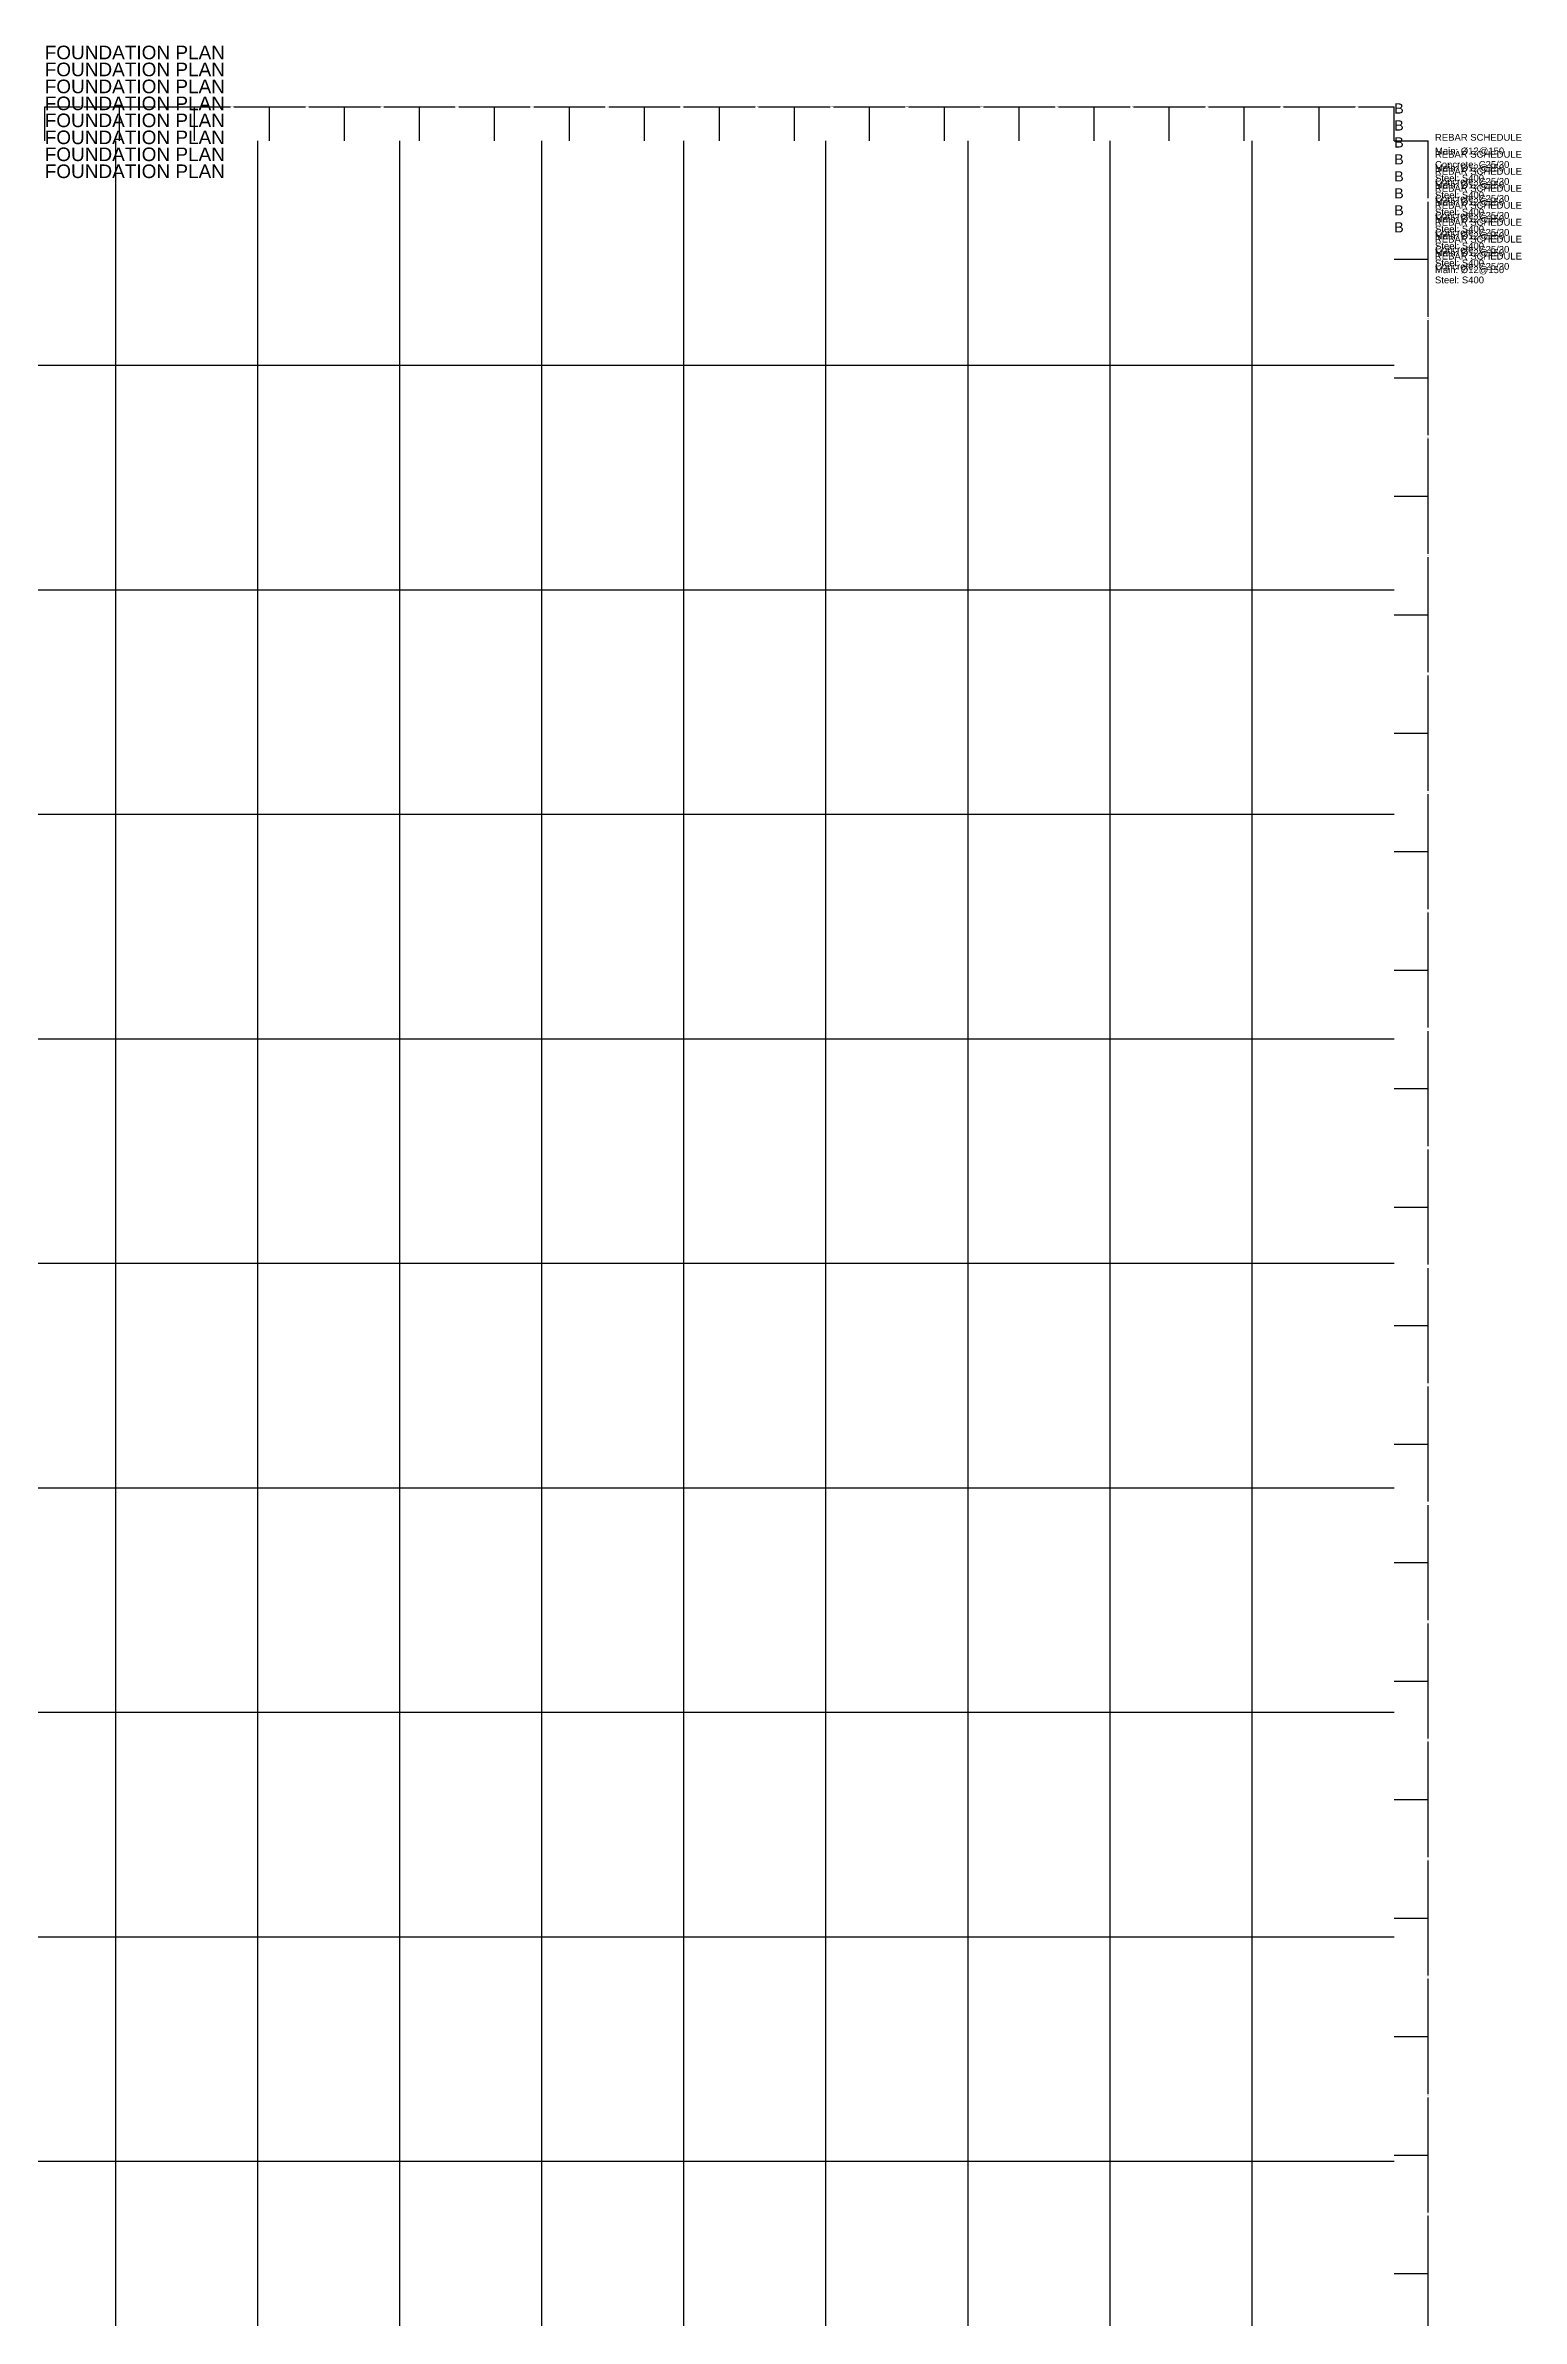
# Model space of a CAD drawing. Header units: inches. Extents: x -5298 to 11252, y 8210 to 22495.
# Drawn here: x 8485 to 10658, y 14578 to 17925 of the extents above; entities that cross this region are included whole.
import ezdxf

# ---------------------------------------------------------------- set-up
doc = ezdxf.new("R2010")
doc.units = ezdxf.units.IN
doc.header["$LTSCALE"] = 11
doc.header["$MEASUREMENT"] = 0
doc.layers.get('Defpoints').update_dxf_attribs({"color": 40})
for name, color, linetype in [('BEAM', 3, 'Continuous'), ('dim', 3, 'Continuous'), ('TXT', 4, 'Continuous')]:
    doc.layers.add(name, color=color, linetype=linetype)
doc.styles.get("Standard").update_dxf_attribs({"font": 'arial.ttf'})
doc.dimstyles.get("Standard").update_dxf_attribs({"dimtxt": 2.5, "dimasz": 2.5, "dimexe": 1.25, "dimexo": 0.625, "dimtad": 1, "dimtxsty": 'Standard', "dimcen": 2.5, "dimazin": 3, "dimtfac": 1, "dimtmove": 0, "dimatfit": 3})

# ---------------------------------------------------------------- blocks, each defined once
blk = doc.blocks.new('_CLOSEDFILLED')
at = {"color": 0, "linetype": 'BYBLOCK'}
blk.add_solid([(-1, 0), (0, 0), (-1, 0)], dxfattribs=at)
blk = doc.blocks.new('*D55')
at = {"color": 2}
for p, q in [((8483.5, 17785.2), (8483.5, 17835.2)), ((8483.8, 17835.2), (8536.2, 17835.2)), ((8541.2, 17835.2), (8593.7, 17835.2)), ((8593.9, 17785.2), (8593.9, 17835.2))]:
    blk.add_line(p, q, dxfattribs=at)
at = {"layer": 'Defpoints'}
for p in [(8483.5, 17835.2), (8483.5, 17785.2), (8593.9, 17785.2)]:
    blk.add_point(p, dxfattribs=at)
at = {"layer": 'dim', "color": 2, "xscale": 0.25, "yscale": 0.25, "rotation": 180}
blk.add_blockref('_CLOSEDFILLED', (8483.5, 17835.2), dxfattribs=at)
at = {"layer": 'dim', "color": 2, "xscale": 0.25, "yscale": 0.25}
blk.add_blockref('_CLOSEDFILLED', (8593.9, 17835.2), dxfattribs=at)
at = {"layer": 'dim', "color": 0, "insert": (8538.7, 17835.2), "char_height": 1, "attachment_point": 5}
blk.add_mtext('110,4', dxfattribs=at)
blk = doc.blocks.new('*D56')
at = {"color": 2}
for p, q in [((8593.9, 17785.2), (8593.9, 17835.2)), ((8594.2, 17835.2), (8646.6, 17835.2)), ((8651.6, 17835.2), (8704.1, 17835.2)), ((8704.3, 17785.2), (8704.3, 17835.2))]:
    blk.add_line(p, q, dxfattribs=at)
at = {"layer": 'Defpoints'}
for p in [(8593.9, 17835.2), (8593.9, 17785.2), (8704.3, 17785.2)]:
    blk.add_point(p, dxfattribs=at)
at = {"layer": 'dim', "color": 2, "xscale": 0.25, "yscale": 0.25, "rotation": 180}
blk.add_blockref('_CLOSEDFILLED', (8593.9, 17835.2), dxfattribs=at)
at = {"layer": 'dim', "color": 2, "xscale": 0.25, "yscale": 0.25}
blk.add_blockref('_CLOSEDFILLED', (8704.3, 17835.2), dxfattribs=at)
at = {"layer": 'dim', "color": 0, "insert": (8649.1, 17835.2), "char_height": 1, "attachment_point": 5}
blk.add_mtext('110,4', dxfattribs=at)
blk = doc.blocks.new('*D57')
at = {"color": 2}
for p, q in [((8704.3, 17785.2), (8704.3, 17835.2)), ((8704.6, 17835.2), (8757, 17835.2)), ((8762, 17835.2), (8814.5, 17835.2)), ((8814.7, 17785.2), (8814.7, 17835.2))]:
    blk.add_line(p, q, dxfattribs=at)
at = {"layer": 'Defpoints'}
for p in [(8704.3, 17835.2), (8704.3, 17785.2), (8814.7, 17785.2)]:
    blk.add_point(p, dxfattribs=at)
at = {"layer": 'dim', "color": 2, "xscale": 0.25, "yscale": 0.25, "rotation": 180}
blk.add_blockref('_CLOSEDFILLED', (8704.3, 17835.2), dxfattribs=at)
at = {"layer": 'dim', "color": 2, "xscale": 0.25, "yscale": 0.25}
blk.add_blockref('_CLOSEDFILLED', (8814.7, 17835.2), dxfattribs=at)
at = {"layer": 'dim', "color": 0, "insert": (8759.5, 17835.2), "char_height": 1, "attachment_point": 5}
blk.add_mtext('110,4', dxfattribs=at)
blk = doc.blocks.new('*D58')
at = {"color": 2}
for p, q in [((8814.7, 17785.2), (8814.7, 17835.2)), ((8815, 17835.2), (8867.4, 17835.2)), ((8872.4, 17835.2), (8924.9, 17835.2)), ((8925.1, 17785.2), (8925.1, 17835.2))]:
    blk.add_line(p, q, dxfattribs=at)
at = {"layer": 'Defpoints'}
for p in [(8814.7, 17835.2), (8814.7, 17785.2), (8925.1, 17785.2)]:
    blk.add_point(p, dxfattribs=at)
at = {"layer": 'dim', "color": 2, "xscale": 0.25, "yscale": 0.25, "rotation": 180}
blk.add_blockref('_CLOSEDFILLED', (8814.7, 17835.2), dxfattribs=at)
at = {"layer": 'dim', "color": 2, "xscale": 0.25, "yscale": 0.25}
blk.add_blockref('_CLOSEDFILLED', (8925.1, 17835.2), dxfattribs=at)
at = {"layer": 'dim', "color": 0, "insert": (8869.9, 17835.2), "char_height": 1, "attachment_point": 5}
blk.add_mtext('110,4', dxfattribs=at)
blk = doc.blocks.new('*D59')
at = {"color": 2}
for p, q in [((8925.1, 17785.2), (8925.1, 17835.2)), ((8925.4, 17835.2), (8977.8, 17835.2)), ((8982.8, 17835.2), (9035.3, 17835.2)), ((9035.5, 17785.2), (9035.5, 17835.2))]:
    blk.add_line(p, q, dxfattribs=at)
at = {"layer": 'Defpoints'}
for p in [(8925.1, 17835.2), (8925.1, 17785.2), (9035.5, 17785.2)]:
    blk.add_point(p, dxfattribs=at)
at = {"layer": 'dim', "color": 2, "xscale": 0.25, "yscale": 0.25, "rotation": 180}
blk.add_blockref('_CLOSEDFILLED', (8925.1, 17835.2), dxfattribs=at)
at = {"layer": 'dim', "color": 2, "xscale": 0.25, "yscale": 0.25}
blk.add_blockref('_CLOSEDFILLED', (9035.5, 17835.2), dxfattribs=at)
at = {"layer": 'dim', "color": 0, "insert": (8980.3, 17835.2), "char_height": 1, "attachment_point": 5}
blk.add_mtext('110,4', dxfattribs=at)
blk = doc.blocks.new('*D60')
at = {"color": 2}
for p, q in [((9035.5, 17785.2), (9035.5, 17835.2)), ((9035.8, 17835.2), (9088.2, 17835.2)), ((9093.2, 17835.2), (9145.7, 17835.2)), ((9145.9, 17785.2), (9145.9, 17835.2))]:
    blk.add_line(p, q, dxfattribs=at)
at = {"layer": 'Defpoints'}
for p in [(9035.5, 17835.2), (9035.5, 17785.2), (9145.9, 17785.2)]:
    blk.add_point(p, dxfattribs=at)
at = {"layer": 'dim', "color": 2, "xscale": 0.25, "yscale": 0.25, "rotation": 180}
blk.add_blockref('_CLOSEDFILLED', (9035.5, 17835.2), dxfattribs=at)
at = {"layer": 'dim', "color": 2, "xscale": 0.25, "yscale": 0.25}
blk.add_blockref('_CLOSEDFILLED', (9145.9, 17835.2), dxfattribs=at)
at = {"layer": 'dim', "color": 0, "insert": (9090.7, 17835.2), "char_height": 1, "attachment_point": 5}
blk.add_mtext('110,4', dxfattribs=at)
blk = doc.blocks.new('*D61')
at = {"color": 2}
for p, q in [((9145.9, 17785.2), (9145.9, 17835.2)), ((9146.2, 17835.2), (9198.6, 17835.2)), ((9203.6, 17835.2), (9256.1, 17835.2)), ((9256.3, 17785.2), (9256.3, 17835.2))]:
    blk.add_line(p, q, dxfattribs=at)
at = {"layer": 'Defpoints'}
for p in [(9145.9, 17835.2), (9145.9, 17785.2), (9256.3, 17785.2)]:
    blk.add_point(p, dxfattribs=at)
at = {"layer": 'dim', "color": 2, "xscale": 0.25, "yscale": 0.25, "rotation": 180}
blk.add_blockref('_CLOSEDFILLED', (9145.9, 17835.2), dxfattribs=at)
at = {"layer": 'dim', "color": 2, "xscale": 0.25, "yscale": 0.25}
blk.add_blockref('_CLOSEDFILLED', (9256.3, 17835.2), dxfattribs=at)
at = {"layer": 'dim', "color": 0, "insert": (9201.1, 17835.2), "char_height": 1, "attachment_point": 5}
blk.add_mtext('110,4', dxfattribs=at)
blk = doc.blocks.new('*D62')
at = {"color": 2}
for p, q in [((9256.3, 17785.2), (9256.3, 17835.2)), ((9256.6, 17835.2), (9309, 17835.2)), ((9314, 17835.2), (9366.5, 17835.2)), ((9366.7, 17785.2), (9366.7, 17835.2))]:
    blk.add_line(p, q, dxfattribs=at)
at = {"layer": 'Defpoints'}
for p in [(9256.3, 17835.2), (9256.3, 17785.2), (9366.7, 17785.2)]:
    blk.add_point(p, dxfattribs=at)
at = {"layer": 'dim', "color": 2, "xscale": 0.25, "yscale": 0.25, "rotation": 180}
blk.add_blockref('_CLOSEDFILLED', (9256.3, 17835.2), dxfattribs=at)
at = {"layer": 'dim', "color": 2, "xscale": 0.25, "yscale": 0.25}
blk.add_blockref('_CLOSEDFILLED', (9366.7, 17835.2), dxfattribs=at)
at = {"layer": 'dim', "color": 0, "insert": (9311.5, 17835.2), "char_height": 1, "attachment_point": 5}
blk.add_mtext('110,4', dxfattribs=at)
blk = doc.blocks.new('*D63')
at = {"color": 2}
for p, q in [((9366.7, 17785.2), (9366.7, 17835.2)), ((9367, 17835.2), (9419.4, 17835.2)), ((9424.4, 17835.2), (9476.9, 17835.2)), ((9477.1, 17785.2), (9477.1, 17835.2))]:
    blk.add_line(p, q, dxfattribs=at)
at = {"layer": 'Defpoints'}
for p in [(9366.7, 17835.2), (9366.7, 17785.2), (9477.1, 17785.2)]:
    blk.add_point(p, dxfattribs=at)
at = {"layer": 'dim', "color": 2, "xscale": 0.25, "yscale": 0.25, "rotation": 180}
blk.add_blockref('_CLOSEDFILLED', (9366.7, 17835.2), dxfattribs=at)
at = {"layer": 'dim', "color": 2, "xscale": 0.25, "yscale": 0.25}
blk.add_blockref('_CLOSEDFILLED', (9477.1, 17835.2), dxfattribs=at)
at = {"layer": 'dim', "color": 0, "insert": (9421.9, 17835.2), "char_height": 1, "attachment_point": 5}
blk.add_mtext('110,4', dxfattribs=at)
blk = doc.blocks.new('*D64')
at = {"color": 2}
for p, q in [((9477.1, 17785.2), (9477.1, 17835.2)), ((9477.4, 17835.2), (9529.8, 17835.2)), ((9534.8, 17835.2), (9587.3, 17835.2)), ((9587.5, 17785.2), (9587.5, 17835.2))]:
    blk.add_line(p, q, dxfattribs=at)
at = {"layer": 'Defpoints'}
for p in [(9477.1, 17835.2), (9477.1, 17785.2), (9587.5, 17785.2)]:
    blk.add_point(p, dxfattribs=at)
at = {"layer": 'dim', "color": 2, "xscale": 0.25, "yscale": 0.25, "rotation": 180}
blk.add_blockref('_CLOSEDFILLED', (9477.1, 17835.2), dxfattribs=at)
at = {"layer": 'dim', "color": 2, "xscale": 0.25, "yscale": 0.25}
blk.add_blockref('_CLOSEDFILLED', (9587.5, 17835.2), dxfattribs=at)
at = {"layer": 'dim', "color": 0, "insert": (9532.3, 17835.2), "char_height": 1, "attachment_point": 5}
blk.add_mtext('110,4', dxfattribs=at)
blk = doc.blocks.new('*D65')
at = {"color": 2}
for p, q in [((9587.5, 17785.2), (9587.5, 17835.2)), ((9587.8, 17835.2), (9640.2, 17835.2)), ((9645.2, 17835.2), (9697.7, 17835.2)), ((9697.9, 17785.2), (9697.9, 17835.2))]:
    blk.add_line(p, q, dxfattribs=at)
at = {"layer": 'Defpoints'}
for p in [(9587.5, 17835.2), (9587.5, 17785.2), (9697.9, 17785.2)]:
    blk.add_point(p, dxfattribs=at)
at = {"layer": 'dim', "color": 2, "xscale": 0.25, "yscale": 0.25, "rotation": 180}
blk.add_blockref('_CLOSEDFILLED', (9587.5, 17835.2), dxfattribs=at)
at = {"layer": 'dim', "color": 2, "xscale": 0.25, "yscale": 0.25}
blk.add_blockref('_CLOSEDFILLED', (9697.9, 17835.2), dxfattribs=at)
at = {"layer": 'dim', "color": 0, "insert": (9642.7, 17835.2), "char_height": 1, "attachment_point": 5}
blk.add_mtext('110,4', dxfattribs=at)
blk = doc.blocks.new('*D66')
at = {"color": 2}
for p, q in [((9697.9, 17785.2), (9697.9, 17835.2)), ((9698.2, 17835.2), (9750.6, 17835.2)), ((9755.6, 17835.2), (9808.1, 17835.2)), ((9808.3, 17785.2), (9808.3, 17835.2))]:
    blk.add_line(p, q, dxfattribs=at)
at = {"layer": 'Defpoints'}
for p in [(9697.9, 17835.2), (9697.9, 17785.2), (9808.3, 17785.2)]:
    blk.add_point(p, dxfattribs=at)
at = {"layer": 'dim', "color": 2, "xscale": 0.25, "yscale": 0.25, "rotation": 180}
blk.add_blockref('_CLOSEDFILLED', (9697.9, 17835.2), dxfattribs=at)
at = {"layer": 'dim', "color": 2, "xscale": 0.25, "yscale": 0.25}
blk.add_blockref('_CLOSEDFILLED', (9808.3, 17835.2), dxfattribs=at)
at = {"layer": 'dim', "color": 0, "insert": (9753.1, 17835.2), "char_height": 1, "attachment_point": 5}
blk.add_mtext('110,4', dxfattribs=at)
blk = doc.blocks.new('*D67')
at = {"color": 2}
for p, q in [((9808.3, 17785.2), (9808.3, 17835.2)), ((9808.6, 17835.2), (9861, 17835.2)), ((9866, 17835.2), (9918.5, 17835.2)), ((9918.7, 17785.2), (9918.7, 17835.2))]:
    blk.add_line(p, q, dxfattribs=at)
at = {"layer": 'Defpoints'}
for p in [(9808.3, 17835.2), (9808.3, 17785.2), (9918.7, 17785.2)]:
    blk.add_point(p, dxfattribs=at)
at = {"layer": 'dim', "color": 2, "xscale": 0.25, "yscale": 0.25, "rotation": 180}
blk.add_blockref('_CLOSEDFILLED', (9808.3, 17835.2), dxfattribs=at)
at = {"layer": 'dim', "color": 2, "xscale": 0.25, "yscale": 0.25}
blk.add_blockref('_CLOSEDFILLED', (9918.7, 17835.2), dxfattribs=at)
at = {"layer": 'dim', "color": 0, "insert": (9863.5, 17835.2), "char_height": 1, "attachment_point": 5}
blk.add_mtext('110,4', dxfattribs=at)
blk = doc.blocks.new('*D68')
at = {"color": 2}
for p, q in [((9918.7, 17785.2), (9918.7, 17835.2)), ((9919, 17835.2), (9971.4, 17835.2)), ((9976.4, 17835.2), (10028.9, 17835.2)), ((10029.1, 17785.2), (10029.1, 17835.2))]:
    blk.add_line(p, q, dxfattribs=at)
at = {"layer": 'Defpoints'}
for p in [(9918.7, 17835.2), (9918.7, 17785.2), (10029.1, 17785.2)]:
    blk.add_point(p, dxfattribs=at)
at = {"layer": 'dim', "color": 2, "xscale": 0.25, "yscale": 0.25, "rotation": 180}
blk.add_blockref('_CLOSEDFILLED', (9918.7, 17835.2), dxfattribs=at)
at = {"layer": 'dim', "color": 2, "xscale": 0.25, "yscale": 0.25}
blk.add_blockref('_CLOSEDFILLED', (10029.1, 17835.2), dxfattribs=at)
at = {"layer": 'dim', "color": 0, "insert": (9973.9, 17835.2), "char_height": 1, "attachment_point": 5}
blk.add_mtext('110,4', dxfattribs=at)
blk = doc.blocks.new('*D69')
at = {"color": 2}
for p, q in [((10029.1, 17785.2), (10029.1, 17835.2)), ((10029.4, 17835.2), (10081.8, 17835.2)), ((10086.8, 17835.2), (10139.3, 17835.2)), ((10139.5, 17785.2), (10139.5, 17835.2))]:
    blk.add_line(p, q, dxfattribs=at)
at = {"layer": 'Defpoints'}
for p in [(10029.1, 17835.2), (10029.1, 17785.2), (10139.5, 17785.2)]:
    blk.add_point(p, dxfattribs=at)
at = {"layer": 'dim', "color": 2, "xscale": 0.25, "yscale": 0.25, "rotation": 180}
blk.add_blockref('_CLOSEDFILLED', (10029.1, 17835.2), dxfattribs=at)
at = {"layer": 'dim', "color": 2, "xscale": 0.25, "yscale": 0.25}
blk.add_blockref('_CLOSEDFILLED', (10139.5, 17835.2), dxfattribs=at)
at = {"layer": 'dim', "color": 0, "insert": (10084.3, 17835.2), "char_height": 1, "attachment_point": 5}
blk.add_mtext('110,4', dxfattribs=at)
blk = doc.blocks.new('*D70')
at = {"color": 2}
for p, q in [((10139.5, 17785.2), (10139.5, 17835.2)), ((10139.8, 17835.2), (10192.2, 17835.2)), ((10197.2, 17835.2), (10249.7, 17835.2)), ((10249.9, 17785.2), (10249.9, 17835.2))]:
    blk.add_line(p, q, dxfattribs=at)
at = {"layer": 'Defpoints'}
for p in [(10139.5, 17835.2), (10139.5, 17785.2), (10249.9, 17785.2)]:
    blk.add_point(p, dxfattribs=at)
at = {"layer": 'dim', "color": 2, "xscale": 0.25, "yscale": 0.25, "rotation": 180}
blk.add_blockref('_CLOSEDFILLED', (10139.5, 17835.2), dxfattribs=at)
at = {"layer": 'dim', "color": 2, "xscale": 0.25, "yscale": 0.25}
blk.add_blockref('_CLOSEDFILLED', (10249.9, 17835.2), dxfattribs=at)
at = {"layer": 'dim', "color": 0, "insert": (10194.7, 17835.2), "char_height": 1, "attachment_point": 5}
blk.add_mtext('110,4', dxfattribs=at)
blk = doc.blocks.new('*D71')
at = {"color": 2}
for p, q in [((10249.9, 17785.2), (10249.9, 17835.2)), ((10250.2, 17835.2), (10302.6, 17835.2)), ((10307.6, 17835.2), (10360.1, 17835.2)), ((10360.3, 17785.2), (10360.3, 17835.2))]:
    blk.add_line(p, q, dxfattribs=at)
at = {"layer": 'Defpoints'}
for p in [(10249.9, 17835.2), (10249.9, 17785.2), (10360.3, 17785.2)]:
    blk.add_point(p, dxfattribs=at)
at = {"layer": 'dim', "color": 2, "xscale": 0.25, "yscale": 0.25, "rotation": 180}
blk.add_blockref('_CLOSEDFILLED', (10249.9, 17835.2), dxfattribs=at)
at = {"layer": 'dim', "color": 2, "xscale": 0.25, "yscale": 0.25}
blk.add_blockref('_CLOSEDFILLED', (10360.3, 17835.2), dxfattribs=at)
at = {"layer": 'dim', "color": 0, "insert": (10305.1, 17835.2), "char_height": 1, "attachment_point": 5}
blk.add_mtext('110,4', dxfattribs=at)
blk = doc.blocks.new('*D72')
at = {"color": 2}
for p, q in [((10360.3, 17785.2), (10360.3, 17835.2)), ((10360.6, 17835.2), (10413, 17835.2)), ((10418, 17835.2), (10470.5, 17835.2)), ((10470.7, 17785.2), (10470.7, 17835.2))]:
    blk.add_line(p, q, dxfattribs=at)
at = {"layer": 'Defpoints'}
for p in [(10360.3, 17835.2), (10360.3, 17785.2), (10470.7, 17785.2)]:
    blk.add_point(p, dxfattribs=at)
at = {"layer": 'dim', "color": 2, "xscale": 0.25, "yscale": 0.25, "rotation": 180}
blk.add_blockref('_CLOSEDFILLED', (10360.3, 17835.2), dxfattribs=at)
at = {"layer": 'dim', "color": 2, "xscale": 0.25, "yscale": 0.25}
blk.add_blockref('_CLOSEDFILLED', (10470.7, 17835.2), dxfattribs=at)
at = {"layer": 'dim', "color": 0, "insert": (10415.5, 17835.2), "char_height": 1, "attachment_point": 5}
blk.add_mtext('110,4', dxfattribs=at)
blk = doc.blocks.new('*D126')
at = {"color": 2}
for p, q in [((10470.7, 14644.2), (10520.7, 14644.2)), ((10520.7, 14559.5), (10520.7, 14644)), ((10520.7, 14470), (10520.7, 14554.5)), ((10470.7, 14469.7), (10520.7, 14469.7))]:
    blk.add_line(p, q, dxfattribs=at)
at = {"layer": 'Defpoints'}
for p in [(10470.7, 14644.2), (10470.7, 14469.7), (10520.7, 14469.7)]:
    blk.add_point(p, dxfattribs=at)
at = {"layer": 'dim', "color": 2, "xscale": 0.25, "yscale": 0.25}
for p, rotation in [((10520.7, 14644.2), 90), ((10520.7, 14469.7), 270)]:
    blk.add_blockref('_CLOSEDFILLED', p, dxfattribs=dict(at, rotation=rotation))
at = {"layer": 'dim', "color": 0, "insert": (10520.7, 14557), "char_height": 1, "attachment_point": 5, "rotation": 90}
blk.add_mtext('174,5', dxfattribs=at)
blk = doc.blocks.new('*D127')
at = {"color": 2}
for p, q in [((10470.7, 14818.7), (10520.7, 14818.7)), ((10520.7, 14734), (10520.7, 14818.5)), ((10520.7, 14644.5), (10520.7, 14729)), ((10470.7, 14644.2), (10520.7, 14644.2))]:
    blk.add_line(p, q, dxfattribs=at)
at = {"layer": 'Defpoints'}
for p in [(10470.7, 14818.7), (10470.7, 14644.2), (10520.7, 14644.2)]:
    blk.add_point(p, dxfattribs=at)
at = {"layer": 'dim', "color": 2, "xscale": 0.25, "yscale": 0.25}
for p, rotation in [((10520.7, 14818.7), 90), ((10520.7, 14644.2), 270)]:
    blk.add_blockref('_CLOSEDFILLED', p, dxfattribs=dict(at, rotation=rotation))
at = {"layer": 'dim', "color": 0, "insert": (10520.7, 14731.5), "char_height": 1, "attachment_point": 5, "rotation": 90}
blk.add_mtext('174,5', dxfattribs=at)
blk = doc.blocks.new('*D128')
at = {"color": 2}
for p, q in [((10470.7, 14993.2), (10520.7, 14993.2)), ((10520.7, 14908.5), (10520.7, 14993)), ((10520.7, 14819), (10520.7, 14903.5)), ((10470.7, 14818.7), (10520.7, 14818.7))]:
    blk.add_line(p, q, dxfattribs=at)
at = {"layer": 'Defpoints'}
for p in [(10470.7, 14993.2), (10470.7, 14818.7), (10520.7, 14818.7)]:
    blk.add_point(p, dxfattribs=at)
at = {"layer": 'dim', "color": 2, "xscale": 0.25, "yscale": 0.25}
for p, rotation in [((10520.7, 14993.2), 90), ((10520.7, 14818.7), 270)]:
    blk.add_blockref('_CLOSEDFILLED', p, dxfattribs=dict(at, rotation=rotation))
at = {"layer": 'dim', "color": 0, "insert": (10520.7, 14906), "char_height": 1, "attachment_point": 5, "rotation": 90}
blk.add_mtext('174,5', dxfattribs=at)
blk = doc.blocks.new('*D129')
at = {"color": 2}
for p, q in [((10470.7, 15167.7), (10520.7, 15167.7)), ((10520.7, 15083), (10520.7, 15167.5)), ((10520.7, 14993.5), (10520.7, 15078)), ((10470.7, 14993.2), (10520.7, 14993.2))]:
    blk.add_line(p, q, dxfattribs=at)
at = {"layer": 'Defpoints'}
for p in [(10470.7, 15167.7), (10470.7, 14993.2), (10520.7, 14993.2)]:
    blk.add_point(p, dxfattribs=at)
at = {"layer": 'dim', "color": 2, "xscale": 0.25, "yscale": 0.25}
for p, rotation in [((10520.7, 15167.7), 90), ((10520.7, 14993.2), 270)]:
    blk.add_blockref('_CLOSEDFILLED', p, dxfattribs=dict(at, rotation=rotation))
at = {"layer": 'dim', "color": 0, "insert": (10520.7, 15080.5), "char_height": 1, "attachment_point": 5, "rotation": 90}
blk.add_mtext('174,5', dxfattribs=at)
blk = doc.blocks.new('*D130')
at = {"color": 2}
for p, q in [((10470.7, 15342.2), (10520.7, 15342.2)), ((10520.7, 15257.5), (10520.7, 15342)), ((10520.7, 15168), (10520.7, 15252.5)), ((10470.7, 15167.7), (10520.7, 15167.7))]:
    blk.add_line(p, q, dxfattribs=at)
at = {"layer": 'Defpoints'}
for p in [(10470.7, 15342.2), (10470.7, 15167.7), (10520.7, 15167.7)]:
    blk.add_point(p, dxfattribs=at)
at = {"layer": 'dim', "color": 2, "xscale": 0.25, "yscale": 0.25}
for p, rotation in [((10520.7, 15342.2), 90), ((10520.7, 15167.7), 270)]:
    blk.add_blockref('_CLOSEDFILLED', p, dxfattribs=dict(at, rotation=rotation))
at = {"layer": 'dim', "color": 0, "insert": (10520.7, 15255), "char_height": 1, "attachment_point": 5, "rotation": 90}
blk.add_mtext('174,5', dxfattribs=at)
blk = doc.blocks.new('*D131')
at = {"color": 2}
for p, q in [((10470.7, 15516.7), (10520.7, 15516.7)), ((10520.7, 15432), (10520.7, 15516.5)), ((10520.7, 15342.5), (10520.7, 15427)), ((10470.7, 15342.2), (10520.7, 15342.2))]:
    blk.add_line(p, q, dxfattribs=at)
at = {"layer": 'Defpoints'}
for p in [(10470.7, 15516.7), (10470.7, 15342.2), (10520.7, 15342.2)]:
    blk.add_point(p, dxfattribs=at)
at = {"layer": 'dim', "color": 2, "xscale": 0.25, "yscale": 0.25}
for p, rotation in [((10520.7, 15516.7), 90), ((10520.7, 15342.2), 270)]:
    blk.add_blockref('_CLOSEDFILLED', p, dxfattribs=dict(at, rotation=rotation))
at = {"layer": 'dim', "color": 0, "insert": (10520.7, 15429.5), "char_height": 1, "attachment_point": 5, "rotation": 90}
blk.add_mtext('174,5', dxfattribs=at)
blk = doc.blocks.new('*D132')
at = {"color": 2}
for p, q in [((10470.7, 15691.2), (10520.7, 15691.2)), ((10520.7, 15606.5), (10520.7, 15691)), ((10520.7, 15517), (10520.7, 15601.5)), ((10470.7, 15516.7), (10520.7, 15516.7))]:
    blk.add_line(p, q, dxfattribs=at)
at = {"layer": 'Defpoints'}
for p in [(10470.7, 15691.2), (10470.7, 15516.7), (10520.7, 15516.7)]:
    blk.add_point(p, dxfattribs=at)
at = {"layer": 'dim', "color": 2, "xscale": 0.25, "yscale": 0.25}
for p, rotation in [((10520.7, 15691.2), 90), ((10520.7, 15516.7), 270)]:
    blk.add_blockref('_CLOSEDFILLED', p, dxfattribs=dict(at, rotation=rotation))
at = {"layer": 'dim', "color": 0, "insert": (10520.7, 15604), "char_height": 1, "attachment_point": 5, "rotation": 90}
blk.add_mtext('174,5', dxfattribs=at)
blk = doc.blocks.new('*D133')
at = {"color": 2}
for p, q in [((10470.7, 15865.7), (10520.7, 15865.7)), ((10520.7, 15781), (10520.7, 15865.5)), ((10520.7, 15691.5), (10520.7, 15776)), ((10470.7, 15691.2), (10520.7, 15691.2))]:
    blk.add_line(p, q, dxfattribs=at)
at = {"layer": 'Defpoints'}
for p in [(10470.7, 15865.7), (10470.7, 15691.2), (10520.7, 15691.2)]:
    blk.add_point(p, dxfattribs=at)
at = {"layer": 'dim', "color": 2, "xscale": 0.25, "yscale": 0.25}
for p, rotation in [((10520.7, 15865.7), 90), ((10520.7, 15691.2), 270)]:
    blk.add_blockref('_CLOSEDFILLED', p, dxfattribs=dict(at, rotation=rotation))
at = {"layer": 'dim', "color": 0, "insert": (10520.7, 15778.5), "char_height": 1, "attachment_point": 5, "rotation": 90}
blk.add_mtext('174,5', dxfattribs=at)
blk = doc.blocks.new('*D134')
at = {"color": 2}
for p, q in [((10470.7, 16040.2), (10520.7, 16040.2)), ((10520.7, 15955.5), (10520.7, 16040)), ((10520.7, 15866), (10520.7, 15950.5)), ((10470.7, 15865.7), (10520.7, 15865.7))]:
    blk.add_line(p, q, dxfattribs=at)
at = {"layer": 'Defpoints'}
for p in [(10470.7, 16040.2), (10470.7, 15865.7), (10520.7, 15865.7)]:
    blk.add_point(p, dxfattribs=at)
at = {"layer": 'dim', "color": 2, "xscale": 0.25, "yscale": 0.25}
for p, rotation in [((10520.7, 16040.2), 90), ((10520.7, 15865.7), 270)]:
    blk.add_blockref('_CLOSEDFILLED', p, dxfattribs=dict(at, rotation=rotation))
at = {"layer": 'dim', "color": 0, "insert": (10520.7, 15953), "char_height": 1, "attachment_point": 5, "rotation": 90}
blk.add_mtext('174,5', dxfattribs=at)
blk = doc.blocks.new('*D135')
at = {"color": 2}
for p, q in [((10470.7, 16214.7), (10520.7, 16214.7)), ((10520.7, 16130), (10520.7, 16214.5)), ((10520.7, 16040.5), (10520.7, 16125)), ((10470.7, 16040.2), (10520.7, 16040.2))]:
    blk.add_line(p, q, dxfattribs=at)
at = {"layer": 'Defpoints'}
for p in [(10470.7, 16214.7), (10470.7, 16040.2), (10520.7, 16040.2)]:
    blk.add_point(p, dxfattribs=at)
at = {"layer": 'dim', "color": 2, "xscale": 0.25, "yscale": 0.25}
for p, rotation in [((10520.7, 16214.7), 90), ((10520.7, 16040.2), 270)]:
    blk.add_blockref('_CLOSEDFILLED', p, dxfattribs=dict(at, rotation=rotation))
at = {"layer": 'dim', "color": 0, "insert": (10520.7, 16127.5), "char_height": 1, "attachment_point": 5, "rotation": 90}
blk.add_mtext('174,5', dxfattribs=at)
blk = doc.blocks.new('*D136')
at = {"color": 2}
for p, q in [((10470.7, 16389.2), (10520.7, 16389.2)), ((10520.7, 16304.5), (10520.7, 16389)), ((10520.7, 16215), (10520.7, 16299.5)), ((10470.7, 16214.7), (10520.7, 16214.7))]:
    blk.add_line(p, q, dxfattribs=at)
at = {"layer": 'Defpoints'}
for p in [(10470.7, 16389.2), (10470.7, 16214.7), (10520.7, 16214.7)]:
    blk.add_point(p, dxfattribs=at)
at = {"layer": 'dim', "color": 2, "xscale": 0.25, "yscale": 0.25}
for p, rotation in [((10520.7, 16389.2), 90), ((10520.7, 16214.7), 270)]:
    blk.add_blockref('_CLOSEDFILLED', p, dxfattribs=dict(at, rotation=rotation))
at = {"layer": 'dim', "color": 0, "insert": (10520.7, 16302), "char_height": 1, "attachment_point": 5, "rotation": 90}
blk.add_mtext('174,5', dxfattribs=at)
blk = doc.blocks.new('*D137')
at = {"color": 2}
for p, q in [((10470.7, 16563.7), (10520.7, 16563.7)), ((10520.7, 16479), (10520.7, 16563.5)), ((10520.7, 16389.5), (10520.7, 16474)), ((10470.7, 16389.2), (10520.7, 16389.2))]:
    blk.add_line(p, q, dxfattribs=at)
at = {"layer": 'Defpoints'}
for p in [(10470.7, 16563.7), (10470.7, 16389.2), (10520.7, 16389.2)]:
    blk.add_point(p, dxfattribs=at)
at = {"layer": 'dim', "color": 2, "xscale": 0.25, "yscale": 0.25}
for p, rotation in [((10520.7, 16563.7), 90), ((10520.7, 16389.2), 270)]:
    blk.add_blockref('_CLOSEDFILLED', p, dxfattribs=dict(at, rotation=rotation))
at = {"layer": 'dim', "color": 0, "insert": (10520.7, 16476.5), "char_height": 1, "attachment_point": 5, "rotation": 90}
blk.add_mtext('174,5', dxfattribs=at)
blk = doc.blocks.new('*D138')
at = {"color": 2}
for p, q in [((10470.7, 16738.2), (10520.7, 16738.2)), ((10520.7, 16653.5), (10520.7, 16738)), ((10520.7, 16564), (10520.7, 16648.5)), ((10470.7, 16563.7), (10520.7, 16563.7))]:
    blk.add_line(p, q, dxfattribs=at)
at = {"layer": 'Defpoints'}
for p in [(10470.7, 16738.2), (10470.7, 16563.7), (10520.7, 16563.7)]:
    blk.add_point(p, dxfattribs=at)
at = {"layer": 'dim', "color": 2, "xscale": 0.25, "yscale": 0.25}
for p, rotation in [((10520.7, 16738.2), 90), ((10520.7, 16563.7), 270)]:
    blk.add_blockref('_CLOSEDFILLED', p, dxfattribs=dict(at, rotation=rotation))
at = {"layer": 'dim', "color": 0, "insert": (10520.7, 16651), "char_height": 1, "attachment_point": 5, "rotation": 90}
blk.add_mtext('174,5', dxfattribs=at)
blk = doc.blocks.new('*D139')
at = {"color": 2}
for p, q in [((10470.7, 16912.7), (10520.7, 16912.7)), ((10520.7, 16828), (10520.7, 16912.5)), ((10520.7, 16738.5), (10520.7, 16823)), ((10470.7, 16738.2), (10520.7, 16738.2))]:
    blk.add_line(p, q, dxfattribs=at)
at = {"layer": 'Defpoints'}
for p in [(10470.7, 16912.7), (10470.7, 16738.2), (10520.7, 16738.2)]:
    blk.add_point(p, dxfattribs=at)
at = {"layer": 'dim', "color": 2, "xscale": 0.25, "yscale": 0.25}
for p, rotation in [((10520.7, 16912.7), 90), ((10520.7, 16738.2), 270)]:
    blk.add_blockref('_CLOSEDFILLED', p, dxfattribs=dict(at, rotation=rotation))
at = {"layer": 'dim', "color": 0, "insert": (10520.7, 16825.5), "char_height": 1, "attachment_point": 5, "rotation": 90}
blk.add_mtext('174,5', dxfattribs=at)
blk = doc.blocks.new('*D140')
at = {"color": 2}
for p, q in [((10470.7, 17087.2), (10520.7, 17087.2)), ((10520.7, 17002.5), (10520.7, 17087)), ((10520.7, 16913), (10520.7, 16997.5)), ((10470.7, 16912.7), (10520.7, 16912.7))]:
    blk.add_line(p, q, dxfattribs=at)
at = {"layer": 'Defpoints'}
for p in [(10470.7, 17087.2), (10470.7, 16912.7), (10520.7, 16912.7)]:
    blk.add_point(p, dxfattribs=at)
at = {"layer": 'dim', "color": 2, "xscale": 0.25, "yscale": 0.25}
for p, rotation in [((10520.7, 17087.2), 90), ((10520.7, 16912.7), 270)]:
    blk.add_blockref('_CLOSEDFILLED', p, dxfattribs=dict(at, rotation=rotation))
at = {"layer": 'dim', "color": 0, "insert": (10520.7, 17000), "char_height": 1, "attachment_point": 5, "rotation": 90}
blk.add_mtext('174,5', dxfattribs=at)
blk = doc.blocks.new('*D141')
at = {"color": 2}
for p, q in [((10470.7, 17261.7), (10520.7, 17261.7)), ((10520.7, 17177), (10520.7, 17261.5)), ((10520.7, 17087.5), (10520.7, 17172)), ((10470.7, 17087.2), (10520.7, 17087.2))]:
    blk.add_line(p, q, dxfattribs=at)
at = {"layer": 'Defpoints'}
for p in [(10470.7, 17261.7), (10470.7, 17087.2), (10520.7, 17087.2)]:
    blk.add_point(p, dxfattribs=at)
at = {"layer": 'dim', "color": 2, "xscale": 0.25, "yscale": 0.25}
for p, rotation in [((10520.7, 17261.7), 90), ((10520.7, 17087.2), 270)]:
    blk.add_blockref('_CLOSEDFILLED', p, dxfattribs=dict(at, rotation=rotation))
at = {"layer": 'dim', "color": 0, "insert": (10520.7, 17174.5), "char_height": 1, "attachment_point": 5, "rotation": 90}
blk.add_mtext('174,5', dxfattribs=at)
blk = doc.blocks.new('*D142')
at = {"color": 2}
for p, q in [((10470.7, 17436.2), (10520.7, 17436.2)), ((10520.7, 17351.5), (10520.7, 17436)), ((10520.7, 17262), (10520.7, 17346.5)), ((10470.7, 17261.7), (10520.7, 17261.7))]:
    blk.add_line(p, q, dxfattribs=at)
at = {"layer": 'Defpoints'}
for p in [(10470.7, 17436.2), (10470.7, 17261.7), (10520.7, 17261.7)]:
    blk.add_point(p, dxfattribs=at)
at = {"layer": 'dim', "color": 2, "xscale": 0.25, "yscale": 0.25}
for p, rotation in [((10520.7, 17436.2), 90), ((10520.7, 17261.7), 270)]:
    blk.add_blockref('_CLOSEDFILLED', p, dxfattribs=dict(at, rotation=rotation))
at = {"layer": 'dim', "color": 0, "insert": (10520.7, 17349), "char_height": 1, "attachment_point": 5, "rotation": 90}
blk.add_mtext('174,5', dxfattribs=at)
blk = doc.blocks.new('*D143')
at = {"color": 2}
for p, q in [((10470.7, 17610.7), (10520.7, 17610.7)), ((10520.7, 17526), (10520.7, 17610.5)), ((10520.7, 17436.5), (10520.7, 17521)), ((10470.7, 17436.2), (10520.7, 17436.2))]:
    blk.add_line(p, q, dxfattribs=at)
at = {"layer": 'Defpoints'}
for p in [(10470.7, 17610.7), (10470.7, 17436.2), (10520.7, 17436.2)]:
    blk.add_point(p, dxfattribs=at)
at = {"layer": 'dim', "color": 2, "xscale": 0.25, "yscale": 0.25}
for p, rotation in [((10520.7, 17610.7), 90), ((10520.7, 17436.2), 270)]:
    blk.add_blockref('_CLOSEDFILLED', p, dxfattribs=dict(at, rotation=rotation))
at = {"layer": 'dim', "color": 0, "insert": (10520.7, 17523.5), "char_height": 1, "attachment_point": 5, "rotation": 90}
blk.add_mtext('174,5', dxfattribs=at)
blk = doc.blocks.new('*D144')
at = {"color": 2}
for p, q in [((10470.7, 17785.2), (10520.7, 17785.2)), ((10520.7, 17700.4), (10520.7, 17784.9)), ((10520.7, 17611), (10520.7, 17695.4)), ((10470.7, 17610.7), (10520.7, 17610.7))]:
    blk.add_line(p, q, dxfattribs=at)
at = {"layer": 'Defpoints'}
for p in [(10470.7, 17785.2), (10470.7, 17610.7), (10520.7, 17610.7)]:
    blk.add_point(p, dxfattribs=at)
at = {"layer": 'dim', "color": 2, "xscale": 0.25, "yscale": 0.25}
for p, rotation in [((10520.7, 17785.2), 90), ((10520.7, 17610.7), 270)]:
    blk.add_blockref('_CLOSEDFILLED', p, dxfattribs=dict(at, rotation=rotation))
at = {"layer": 'dim', "color": 0, "insert": (10520.7, 17697.9), "char_height": 1, "attachment_point": 5, "rotation": 90}
blk.add_mtext('174,5', dxfattribs=at)

msp = doc.modelspace()

# ---------------------------------------------------------------- linework, layer by layer
at = {"layer": 'BEAM', "color": 5}
for p, q in [((8588.111, 11503.269), (8588.111, 17785.198)), ((8797.291, 11503.269), (8797.291, 17785.198)), ((9006.471, 11503.269), (9006.471, 17785.198)), ((9215.651, 11503.269), (9215.651, 17785.198)), ((9424.831, 11503.269), (9424.831, 17785.198)), ((9634.011, 11503.269), (9634.011, 17785.198)), ((9843.191, 11503.269), (9843.191, 17785.198)), ((10052.371, 11503.269), (10052.371, 17785.198)), ((10261.551, 11503.269), (10261.551, 17785.198)), ((6496.312, 17454.571), (10470.731, 17454.571)), ((6496.312, 17123.943), (10470.731, 17123.943)), ((6496.312, 16793.315), (10470.731, 16793.315)), ((6496.312, 16462.687), (10470.731, 16462.687)), ((6496.312, 16132.059), (10470.731, 16132.059)), ((6496.312, 15801.431), (10470.731, 15801.431)), ((6496.312, 15470.803), (10470.731, 15470.803)), ((6496.312, 15140.176), (10470.731, 15140.176)), ((6496.312, 14809.548), (10470.731, 14809.548))]:
    msp.add_line(p, q, dxfattribs=at)

# ---------------------------------------------------------------- texts
at = {"layer": 'TXT', "color": 4}
for s, height, p in [('FOUNDATION PLAN', 20, (8483.521, 17905.198)), ('FOUNDATION PLAN', 20, (8483.521, 17880.198)), ('FOUNDATION PLAN', 20, (8483.521, 17855.198)), ('FOUNDATION PLAN', 20, (8483.521, 17830.198)), ('FOUNDATION PLAN', 20, (8483.521, 17805.198)), ('B', 15, (10470.731, 17825.198)), ('B', 15, (10470.731, 17800.198)), ('FOUNDATION PLAN', 20, (8483.521, 17780.198)), ('B', 15, (10470.731, 17775.198)), ('REBAR SCHEDULE', 10, (10530.731, 17785.198)), ('Main: %%c12@150', 10, (10530.731, 17765.198)), ('FOUNDATION PLAN', 20, (8483.521, 17755.198)), ('FOUNDATION PLAN', 20, (8483.521, 17730.198)), ('B', 15, (10470.731, 17750.198)), ('Concrete: C25/30', 10, (10530.731, 17745.198)), ('REBAR SCHEDULE', 10, (10530.731, 17760.198)), ('Main: %%c12@150', 10, (10530.731, 17740.198)), ('REBAR SCHEDULE', 10, (10530.731, 17735.198)), ('B', 15, (10470.731, 17725.198)), ('B', 15, (10470.731, 17700.198)), ('Steel: S400', 10, (10530.731, 17725.198)), ('Steel: S400', 10, (10530.731, 17700.198)), ('Concrete: C25/30', 10, (10530.731, 17720.198)), ('Main: %%c12@150', 10, (10530.731, 17715.198)), ('REBAR SCHEDULE', 10, (10530.731, 17710.198)), ('B', 15, (10470.731, 17675.198)), ('Steel: S400', 10, (10530.731, 17675.198)), ('Concrete: C25/30', 10, (10530.731, 17695.198)), ('Concrete: C25/30', 10, (10530.731, 17670.198)), ('Main: %%c12@150', 10, (10530.731, 17690.198)), ('REBAR SCHEDULE', 10, (10530.731, 17685.198)), ('Main: %%c12@150', 10, (10530.731, 17665.198)), ('B', 15, (10470.731, 17650.198)), ('Steel: S400', 10, (10530.731, 17650.198)), ('Concrete: C25/30', 10, (10530.731, 17645.198)), ('REBAR SCHEDULE', 10, (10530.731, 17660.198)), ('Main: %%c12@150', 10, (10530.731, 17640.198)), ('REBAR SCHEDULE', 10, (10530.731, 17635.198)), ('Steel: S400', 10, (10530.731, 17625.198)), ('Steel: S400', 10, (10530.731, 17600.198)), ('Concrete: C25/30', 10, (10530.731, 17620.198)), ('Main: %%c12@150', 10, (10530.731, 17615.198)), ('REBAR SCHEDULE', 10, (10530.731, 17610.198)), ('Steel: S400', 10, (10530.731, 17575.198)), ('Concrete: C25/30', 10, (10530.731, 17595.198)), ('Main: %%c12@150', 10, (10530.731, 17590.198))]:
    msp.add_text(s, height=height, dxfattribs=at).set_placement(p)

# ---------------------------------------------------------------- dimensions: what is measured, and where the dimension line sits
at = {"layer": 'dim', "color": 2}
for base, p1, p2, picture, middle in [((8483.521, 17835.198), (8483.521, 17785.198), (8593.922, 17785.198), '*D55', (8538.721, 17835.198)), ((8593.922, 17835.198), (8593.922, 17785.198), (8704.322, 17785.198), '*D56', (8649.122, 17835.198)), ((8704.322, 17835.198), (8704.322, 17785.198), (8814.723, 17785.198), '*D57', (8759.523, 17835.198)), ((8814.723, 17835.198), (8814.723, 17785.198), (8925.123, 17785.198), '*D58', (8869.923, 17835.198)), ((8925.123, 17835.198), (8925.123, 17785.198), (9035.524, 17785.198), '*D59', (8980.324, 17835.198)), ((9035.524, 17835.198), (9035.524, 17785.198), (9145.924, 17785.198), '*D60', (9090.724, 17835.198)), ((9145.924, 17835.198), (9145.924, 17785.198), (9256.325, 17785.198), '*D61', (9201.125, 17835.198)), ((9256.325, 17835.198), (9256.325, 17785.198), (9366.725, 17785.198), '*D62', (9311.525, 17835.198)), ((9366.725, 17835.198), (9366.725, 17785.198), (9477.126, 17785.198), '*D63', (9421.926, 17835.198)), ((9477.126, 17835.198), (9477.126, 17785.198), (9587.526, 17785.198), '*D64', (9532.326, 17835.198)), ((9587.526, 17835.198), (9587.526, 17785.198), (9697.927, 17785.198), '*D65', (9642.727, 17835.198)), ((9697.927, 17835.198), (9697.927, 17785.198), (9808.328, 17785.198), '*D66', (9753.127, 17835.198)), ((9808.328, 17835.198), (9808.328, 17785.198), (9918.728, 17785.198), '*D67', (9863.528, 17835.198)), ((9918.728, 17835.198), (9918.728, 17785.198), (10029.129, 17785.198), '*D68', (9973.928, 17835.198)), ((10029.129, 17835.198), (10029.129, 17785.198), (10139.529, 17785.198), '*D69', (10084.329, 17835.198)), ((10139.529, 17835.198), (10139.529, 17785.198), (10249.93, 17785.198), '*D70', (10194.729, 17835.198)), ((10249.93, 17835.198), (10249.93, 17785.198), (10360.33, 17785.198), '*D71', (10305.13, 17835.198)), ((10360.33, 17835.198), (10360.33, 17785.198), (10470.731, 17785.198), '*D72', (10415.53, 17835.198))]:
    dim = msp.add_linear_dim(base=base, p1=p1, p2=p2, dimstyle='Standard', dxfattribs=at)
    dim.commit()
    dim.dimension.update_dxf_attribs({"geometry": picture, "text_midpoint": middle})
for base, p1, p2, picture, middle in [((10520.731, 17610.7), (10470.731, 17610.7), (10470.731, 17785.198), '*D144', (10520.731, 17697.949)), ((10520.731, 17436.202), (10470.731, 17436.202), (10470.731, 17610.7), '*D143', (10520.731, 17523.451)), ((10520.731, 17261.704), (10470.731, 17261.704), (10470.731, 17436.202), '*D142', (10520.731, 17348.953)), ((10520.731, 17087.206), (10470.731, 17087.206), (10470.731, 17261.704), '*D141', (10520.731, 17174.455)), ((10520.731, 16912.708), (10470.731, 16912.708), (10470.731, 17087.206), '*D140', (10520.731, 16999.957)), ((10520.731, 16738.21), (10470.731, 16738.21), (10470.731, 16912.708), '*D139', (10520.731, 16825.459)), ((10520.731, 16563.712), (10470.731, 16563.712), (10470.731, 16738.21), '*D138', (10520.731, 16650.961)), ((10520.731, 16389.214), (10470.731, 16389.214), (10470.731, 16563.712), '*D137', (10520.731, 16476.463)), ((10520.731, 16214.716), (10470.731, 16214.716), (10470.731, 16389.214), '*D136', (10520.731, 16301.965)), ((10520.731, 16040.218), (10470.731, 16040.218), (10470.731, 16214.716), '*D135', (10520.731, 16127.467)), ((10520.731, 15865.72), (10470.731, 15865.72), (10470.731, 16040.218), '*D134', (10520.731, 15952.969)), ((10520.731, 15691.222), (10470.731, 15691.222), (10470.731, 15865.72), '*D133', (10520.731, 15778.471)), ((10520.731, 15516.724), (10470.731, 15516.724), (10470.731, 15691.222), '*D132', (10520.731, 15603.973)), ((10520.731, 15342.226), (10470.731, 15342.226), (10470.731, 15516.724), '*D131', (10520.731, 15429.475)), ((10520.731, 15167.728), (10470.731, 15167.728), (10470.731, 15342.226), '*D130', (10520.731, 15254.977)), ((10520.731, 14993.23), (10470.731, 14993.23), (10470.731, 15167.728), '*D129', (10520.731, 15080.479)), ((10520.731, 14818.732), (10470.731, 14818.732), (10470.731, 14993.23), '*D128', (10520.731, 14905.981)), ((10520.731, 14644.234), (10470.731, 14644.234), (10470.731, 14818.732), '*D127', (10520.731, 14731.483)), ((10520.731, 14469.736), (10470.731, 14469.736), (10470.731, 14644.234), '*D126', (10520.731, 14556.985))]:
    dim = msp.add_linear_dim(base=base, p1=p1, p2=p2, angle=90, dimstyle='Standard', dxfattribs=at)
    dim.commit()
    dim.dimension.update_dxf_attribs({"geometry": picture, "text_midpoint": middle})

doc.saveas('drawing.dxf')
